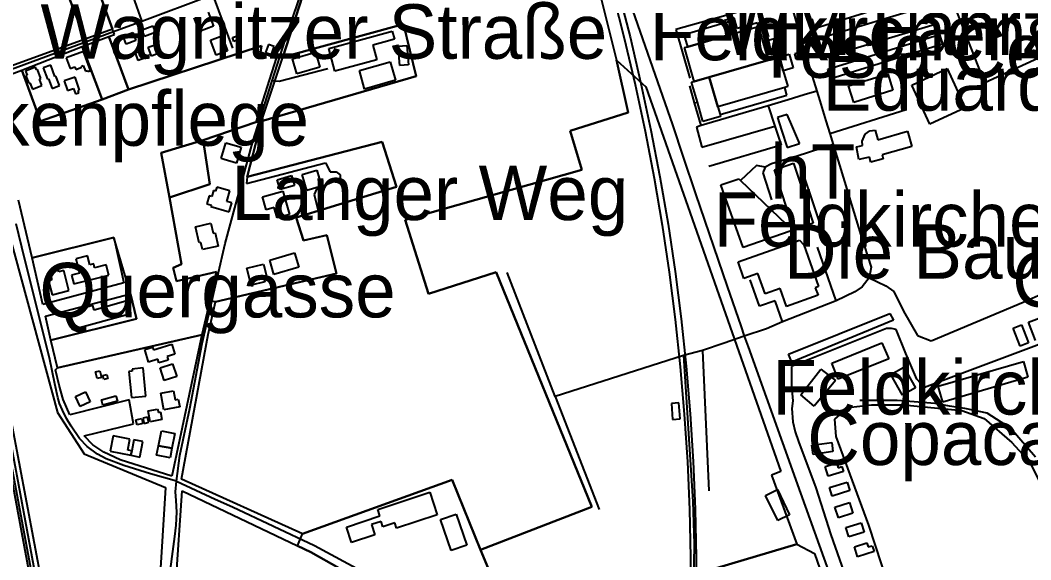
# Model space of a CAD drawing. Extents: x -3657 to 4700, y -7332 to 8131.
# Drawn here: x 601 to 1407, y -1674 to -1244 of the extents above; entities that cross this region are included whole.
import ezdxf

# ---------------------------------------------------------------- set-up
doc = ezdxf.new("R2010")
doc.units = 0
for name, color, linetype in [('OSM_AEROWAY_AERODROME', 2, 'CONTINUOUS'), ('OSM_BUILDING_APARTMENTS', 9, 'CONTINUOUS'), ('OSM_BUILDING_COMMERCIAL', 9, 'CONTINUOUS'), ('OSM_BUILDING_GARAGES', 9, 'CONTINUOUS'), ('OSM_BUILDING_HOUSE', 9, 'CONTINUOUS'), ('OSM_BUILDING_HUT', 9, 'CONTINUOUS'), ('OSM_BUILDING_INDUSTRIAL', 9, 'CONTINUOUS'), ('OSM_BUILDING_RESIDENTIAL', 9, 'CONTINUOUS'), ('OSM_BUILDING_ROOF', 9, 'CONTINUOUS'), ('OSM_BUILDING_SERVICE', 9, 'CONTINUOUS'), ('OSM_BUILDING_WAREHOUSE', 9, 'CONTINUOUS'), ('OSM_BUILDING_YES', 9, 'CONTINUOUS'), ('OSM_HIGHWAY_FOOTWAY', 8, 'CONTINUOUS'), ('OSM_HIGHWAY_PRIMARY', 8, 'CONTINUOUS'), ('OSM_HIGHWAY_RESIDENTIAL', 8, 'CONTINUOUS'), ('OSM_HIGHWAY_SERVICE', 8, 'CONTINUOUS'), ('OSM_HIGHWAY_STEPS', 8, 'CONTINUOUS'), ('OSM_HIGHWAY_TRACK', 8, 'CONTINUOUS'), ('OSM_HIGHWAY_UNCLASSIFIED', 8, 'CONTINUOUS'), ('OSM_LABELS', 8, 'CONTINUOUS'), ('OSM_LANDUSE_CONSTRUCTION', 3, 'CONTINUOUS'), ('OSM_LANDUSE_FARMLAND', 3, 'CONTINUOUS'), ('OSM_LANDUSE_FARMYARD', 3, 'CONTINUOUS'), ('OSM_LANDUSE_FOREST', 3, 'CONTINUOUS'), ('OSM_LANDUSE_GRASS', 3, 'CONTINUOUS'), ('OSM_LANDUSE_MEADOW', 3, 'CONTINUOUS'), ('OSM_LANDUSE_RESIDENTIAL', 3, 'CONTINUOUS'), ('OSM_NATURAL_WATER', 4, 'CONTINUOUS'), ('OSM_RAILWAY_RAIL', 5, 'CONTINUOUS')]:
    doc.layers.add(name, color=color, linetype=linetype)

msp = doc.modelspace()

# ---------------------------------------------------------------- linework, layer by layer
at = {"layer": 'OSM_AEROWAY_AERODROME'}
msp.add_line((657.863513, -1925.746684), (544.453062, -1315.097505), dxfattribs=at)
at = {"layer": 'OSM_BUILDING_APARTMENTS'}
for p, q in [((1248.169726, -1517.149806), (1287.881965, -1501.093259)), ((1287.881965, -1501.093259), (1293.471713, -1513.758361)), ((1293.471713, -1513.758361), (1253.016196, -1529.814908)), ((1223.414044, -1542.324337), (1239.212477, -1521.942307)), ((1239.212477, -1521.942307), (1251.120081, -1531.049172)), ((1253.016196, -1529.814908), (1248.169726, -1517.149806)), ((1295.140295, -1526.156595), (1305.477916, -1520.385578)), ((1305.477916, -1520.385578), (1314.677867, -1536.842428)), ((1304.340246, -1542.613444), (1295.140295, -1526.156595)), ((1251.120081, -1531.049172), (1233.94886, -1551.442321)), ((1314.677867, -1536.842428), (1304.340246, -1542.613444)), ((1233.94886, -1551.442321), (1223.414044, -1542.324337))]:
    msp.add_line(p, q, dxfattribs=at)
at = {"layer": 'OSM_BUILDING_COMMERCIAL'}
for p, q in [((1130.496807, -1255.307993), (1163.12516, -1245.94538)), ((1163.12516, -1245.94538), (1169.018287, -1244.255217)), ((1169.018287, -1244.255217), (1171.816953, -1254.018132)), ((1133.295474, -1265.093146), (1130.496807, -1255.307993)), ((1171.816953, -1254.018132), (1133.295474, -1265.093146)), ((1136.306505, -1293.325538), (1138.42257, -1292.725086)), ((1140.910273, -1309.348727), (1136.306505, -1293.325538)), ((1138.42257, -1292.725086), (1150.436356, -1289.266923)), ((1150.436356, -1289.266923), (1157.224449, -1312.895845)), ((1145.347183, -1324.782583), (1140.910273, -1309.348727)), ((1159.46945, -1320.723968), (1145.347183, -1324.782583)), ((1157.224449, -1312.895845), (1159.006798, -1319.111642)), ((1159.006798, -1319.111642), (1159.46945, -1320.723968))]:
    msp.add_line(p, q, dxfattribs=at)
at = {"layer": 'OSM_BUILDING_GARAGES'}
for p, q in [((1213.660426, -1509.966614), (1294.419771, -1477.62001)), ((1294.419771, -1477.62001), (1297.271528, -1482.912888)), ((1297.271528, -1482.912888), (1216.102623, -1516.282486)), ((1216.102623, -1516.282486), (1213.660426, -1509.966614))]:
    msp.add_line(p, q, dxfattribs=at)
at = {"layer": 'OSM_BUILDING_HOUSE'}
for p, q in [((761.421748, -1354.171402), (765.115381, -1341.606375)), ((765.115381, -1341.606375), (777.318779, -1345.186852)), ((777.318779, -1345.186852), (773.632731, -1357.762998)), ((763.681918, -1354.838572), (761.421748, -1354.171402)), ((773.632731, -1357.762998), (763.681918, -1354.838572)), ((806.041135, -1371.08415), (817.455749, -1367.748303)), ((817.455749, -1367.748303), (819.753841, -1375.598664)), ((825.995852, -1366.792026), (837.683507, -1363.467298)), ((829.636394, -1379.568323), (825.995852, -1366.792026)), ((837.683507, -1363.467298), (841.324049, -1376.232476)), ((757.902558, -1376.955243), (756.977254, -1380.179895)), ((768.262933, -1379.946386), (757.902558, -1376.955243)), ((808.339226, -1378.945632), (806.041135, -1371.08415)), ((819.753841, -1375.598664), (808.339226, -1378.945632)), ((841.324049, -1376.232476), (829.636394, -1379.568323)), ((751.857743, -1383.971642), (750.014718, -1390.354231)), ((753.86004, -1384.549856), (751.857743, -1383.971642)), ((755.263166, -1379.679518), (753.86004, -1384.549856)), ((756.977254, -1380.179895), (755.263166, -1379.679518)), ((765.843489, -1388.308245), (768.262933, -1379.946386)), ((794.232128, -1384.727768), (810.614565, -1380.113178)), ((797.152146, -1395.113374), (794.232128, -1384.727768)), ((810.614565, -1380.113178), (815.863012, -1398.760568)), ((750.014718, -1390.354231), (753.564246, -1391.377225)), ((753.564246, -1391.377225), (753.268452, -1392.400218)), ((753.268452, -1392.400218), (767.845787, -1396.603386)), ((769.901176, -1389.475791), (765.843489, -1388.308245)), ((767.845787, -1396.603386), (769.901176, -1389.475791)), ((803.735458, -1393.256419), (797.152146, -1395.113374)), ((806.056304, -1401.518202), (803.735458, -1393.256419)), ((815.863012, -1398.760568), (806.056304, -1401.518202)), ((740.814767, -1408.612438), (753.222946, -1405.776968)), ((743.742369, -1421.388735), (740.814767, -1408.612438)), ((753.222946, -1405.776968), (755.050801, -1413.738524)), ((755.050801, -1413.738524), (756.635953, -1413.371581)), ((756.635953, -1413.371581), (759.040228, -1423.890621)), ((745.213754, -1421.044031), (743.742369, -1421.388735)), ((746.525866, -1426.748331), (745.213754, -1421.044031)), ((759.040228, -1423.890621), (746.525866, -1426.748331)), ((800.04941, -1435.010114), (819.83727, -1429.205739)), ((819.83727, -1429.205739), (823.189602, -1440.636577)), ((781.884625, -1441.503897), (795.11951, -1438.190289)), ((785.267295, -1455.014081), (781.884625, -1441.503897)), ((795.11951, -1438.190289), (797.478278, -1447.619618)), ((803.394158, -1446.440952), (800.04941, -1435.010114)), ((823.189602, -1440.636577), (803.394158, -1446.440952)), ((797.478278, -1447.619618), (795.180186, -1448.197832)), ((795.180186, -1448.197832), (796.204088, -1452.267566)), ((796.204088, -1452.267566), (785.267295, -1455.014081)), ((1232.113421, -1582.454586), (1247.987698, -1580.319644)), ((1233.152492, -1589.815691), (1232.113421, -1582.454586)), ((1247.987698, -1580.319644), (1248.768898, -1587.614031)), ((1248.768898, -1587.614031), (1233.152492, -1589.815691)), ((1259.220286, -1647.970637), (1271.560204, -1644.201129)), ((1261.525962, -1655.520773), (1259.220286, -1647.970637)), ((1271.560204, -1644.201129), (1273.865881, -1651.751265)), ((1273.865881, -1651.751265), (1261.525962, -1655.520773))]:
    msp.add_line(p, q, dxfattribs=at)
at = {"layer": 'OSM_BUILDING_HUT'}
for p, q in [((770.318322, -1257.754281), (775.801887, -1255.841728)), ((775.801887, -1255.841728), (776.886465, -1258.955186)), ((771.4029, -1260.867739), (770.318322, -1257.754281)), ((776.886465, -1258.955186), (771.4029, -1260.867739)), ((798.987586, -1263.26955), (796.803261, -1269.696616)), ((803.644445, -1264.848517), (798.987586, -1263.26955)), ((796.803261, -1269.696616), (801.467704, -1271.275584)), ((801.467704, -1271.275584), (803.644445, -1264.848517))]:
    msp.add_line(p, q, dxfattribs=at)
at = {"layer": 'OSM_BUILDING_INDUSTRIAL'}
for p, q in [((1150.436356, -1289.266923), (1197.323496, -1275.778979)), ((1197.323496, -1275.778979), (1206.257992, -1273.210376)), ((1206.257992, -1273.210376), (1209.420712, -1284.218674)), ((1209.420712, -1284.218674), (1213.053669, -1296.839298)), ((1157.224449, -1312.895845), (1150.436356, -1289.266923)), ((1210.535628, -1297.562065), (1157.224449, -1312.895845)), ((1213.053669, -1296.839298), (1210.535628, -1297.562065))]:
    msp.add_line(p, q, dxfattribs=at)
at = {"layer": 'OSM_BUILDING_RESIDENTIAL'}
for p, q in [((699.160905, -1520.974912), (690.340176, -1521.853351)), ((690.340176, -1521.853351), (690.507035, -1523.532395)), ((701.383152, -1543.503004), (699.160905, -1520.974912)), ((690.507035, -1523.532395), (687.905564, -1523.788143)), ((687.905564, -1523.788143), (689.960953, -1544.626072)), ((689.960953, -1544.626072), (701.383152, -1543.503004)), ((713.17699, -1541.156791), (723.256739, -1539.166402)), ((715.793629, -1554.388987), (713.17699, -1541.156791)), ((723.256739, -1539.166402), (724.667449, -1546.271757)), ((724.667449, -1546.271757), (727.200659, -1545.77138)), ((727.200659, -1545.77138), (728.406588, -1551.887101)), ((728.406588, -1551.887101), (715.793629, -1554.388987)), ((675.239514, -1575.015646), (672.857993, -1587.302685)), ((688.572997, -1577.606488), (675.239514, -1575.015646)), ((686.874078, -1586.357528), (688.572997, -1577.606488)), ((691.857069, -1578.240299), (690.158149, -1586.991339)), ((698.986462, -1579.619116), (691.857069, -1578.240299)), ((711.379472, -1582.888247), (713.707902, -1570.968151)), ((713.707902, -1570.968151), (724.424746, -1573.058615)), ((724.424746, -1573.058615), (722.096316, -1584.978711)), ((690.158149, -1586.991339), (686.874078, -1586.357528)), ((696.597357, -1591.906155), (698.986462, -1579.619116)), ((709.908087, -1590.438382), (711.379472, -1582.888247)), ((722.096316, -1584.978711), (711.379472, -1582.888247)), ((711.379472, -1582.888247), (722.096316, -1584.978711)), ((722.096316, -1584.978711), (720.617346, -1592.528847)), ((672.857993, -1587.302685), (689.475548, -1590.527338)), ((689.475548, -1590.527338), (690.158149, -1586.991339)), ((690.158149, -1586.991339), (689.475548, -1590.527338)), ((689.475548, -1590.527338), (696.597357, -1591.906155)), ((720.617346, -1592.528847), (709.908087, -1590.438382))]:
    msp.add_line(p, q, dxfattribs=at)
at = {"layer": 'OSM_BUILDING_ROOF'}
for p, q in [((1170.269723, -1242.075797), (1162.647339, -1244.266337)), ((1162.647339, -1244.266337), (1163.12516, -1245.94538)), ((1163.12516, -1245.94538), (1169.018287, -1244.255217)), ((1169.018287, -1244.255217), (1171.816953, -1254.018132)), ((1172.727088, -1250.648925), (1170.269723, -1242.075797)), ((1188.783393, -1246.034336), (1172.727088, -1250.648925)), ((1189.59493, -1248.903165), (1188.783393, -1246.034336)), ((1171.816953, -1254.018132), (1189.59493, -1248.903165)), ((1210.535628, -1297.562065), (1157.224449, -1312.895845)), ((1159.006798, -1319.111642), (1212.317977, -1303.777861)), ((1212.317977, -1303.777861), (1210.535628, -1297.562065)), ((1157.224449, -1312.895845), (1159.006798, -1319.111642))]:
    msp.add_line(p, q, dxfattribs=at)
at = {"layer": 'OSM_BUILDING_SERVICE'}
for p, q in [((1126.105404, -1548.85148), (1120.18194, -1549.307379)), ((1120.18194, -1549.307379), (1121.16792, -1561.916884)), ((1127.091384, -1561.460984), (1126.105404, -1548.85148)), ((1121.16792, -1561.916884), (1127.091384, -1561.460984))]:
    msp.add_line(p, q, dxfattribs=at)
at = {"layer": 'OSM_BUILDING_WAREHOUSE'}
for p, q in [((1133.295474, -1265.093146), (1171.816953, -1254.018132)), ((1171.816953, -1254.018132), (1189.59493, -1248.903165)), ((1189.59493, -1248.903165), (1193.212718, -1261.50155)), ((1193.212718, -1261.50155), (1197.323496, -1275.778979)), ((1130.694003, -1265.838152), (1133.295474, -1265.093146)), ((1138.42257, -1292.725086), (1130.694003, -1265.838152)), ((1197.323496, -1275.778979), (1150.436356, -1289.266923)), ((1150.436356, -1289.266923), (1138.42257, -1292.725086))]:
    msp.add_line(p, q, dxfattribs=at)
at = {"layer": 'OSM_BUILDING_YES'}
for p, q in [((1323.619947, -1222.850194), (1234.919671, -1250.726762)), ((1237.361868, -1258.632721), (1325.857363, -1231.979297)), ((1325.857363, -1231.979297), (1330.499054, -1247.413153)), ((751.099296, -1237.705836), (755.293504, -1248.680775)), ((744.068501, -1252.972899), (739.881878, -1241.986841)), ((1234.919671, -1250.726762), (1232.477475, -1242.965356)), ((1330.499054, -1247.413153), (1242.011143, -1274.066577)), ((683.377641, -1256.820244), (691.083454, -1253.906937)), ((691.083454, -1253.906937), (693.434637, -1260.111614)), ((698.349368, -1251.771994), (706.806042, -1248.469505)), ((700.389588, -1256.987036), (698.349368, -1251.771994)), ((708.846262, -1253.684547), (700.389588, -1256.987036)), ((706.806042, -1248.469505), (708.846262, -1253.684547)), ((755.293504, -1248.680775), (744.068501, -1252.972899)), ((847.171669, -1266.5498), (897.706935, -1252.850585)), ((897.706935, -1252.850585), (899.436192, -1259.233174)), ((1244.893238, -1283.051127), (1333.99549, -1255.37471)), ((1333.99549, -1255.37471), (1336.361842, -1263.002682)), ((685.728824, -1263.03604), (683.377641, -1256.820244)), ((693.434637, -1260.111614), (685.728824, -1263.03604)), ((703.203423, -1265.44897), (707.867867, -1263.758807)), ((707.867867, -1263.758807), (710.446584, -1270.897522)), ((752.995412, -1259.855865), (761.937492, -1256.520017)), ((757.470244, -1271.853798), (752.995412, -1259.855865)), ((761.937492, -1256.520017), (766.412324, -1268.51795)), ((890.979517, -1261.534909), (882.257387, -1263.892241)), ((882.257387, -1263.892241), (885.397354, -1275.467633)), ((899.436192, -1259.233174), (890.979517, -1261.534909)), ((902.371378, -1264.637247), (909.478019, -1264.036795)), ((909.478019, -1264.036795), (910.767377, -1279.459531)), ((1202.154798, -1258.921828), (1193.212718, -1261.50155)), ((1193.212718, -1261.50155), (1197.323496, -1275.778979)), ((1206.257992, -1273.210376), (1202.154798, -1258.921828)), ((1242.011143, -1274.066577), (1237.361868, -1258.632721)), ((1336.361842, -1263.002682), (1247.25959, -1290.679099)), ((651.583579, -1268.851535), (637.946717, -1273.98874)), ((657.362938, -1284.185315), (651.583579, -1268.851535)), ((692.987153, -1270.108038), (697.932222, -1268.262202)), ((695.254907, -1276.179281), (692.987153, -1270.108038)), ((697.932222, -1268.262202), (700.199976, -1274.333445)), ((705.789724, -1272.587684), (703.203423, -1265.44897)), ((710.446584, -1270.897522), (705.789724, -1272.587684)), ((766.412324, -1268.51795), (757.470244, -1271.853798)), ((818.274871, -1274.844941), (836.652021, -1269.518704)), ((836.652021, -1269.518704), (840.125704, -1281.494398)), ((852.040893, -1284.5189), (847.171669, -1266.5498)), ((903.653152, -1280.059983), (902.371378, -1264.637247)), ((1206.257992, -1273.210376), (1213.978974, -1270.986477)), ((1213.978974, -1270.986477), (1217.141694, -1281.994775)), ((1221.396577, -1269.863409), (1218.302117, -1270.752968)), ((1218.302117, -1270.752968), (1219.454955, -1274.767105)), ((1222.549415, -1273.877546), (1221.396577, -1269.863409)), ((625.561292, -1279.781996), (619.584736, -1281.994775)), ((628.913624, -1288.844383), (625.561292, -1279.781996)), ((637.946717, -1273.98874), (641.117022, -1282.395077)), ((649.95292, -1280.549241), (651.507734, -1279.959908)), ((650.316974, -1281.516637), (649.95292, -1280.549241)), ((651.507734, -1279.959908), (653.282498, -1284.663453)), ((700.199976, -1274.333445), (695.254907, -1276.179281)), ((821.74097, -1286.820635), (818.274871, -1274.844941)), ((885.397354, -1275.467633), (852.040893, -1284.5189)), ((871.540543, -1283.996284), (896.129367, -1277.035481)), ((896.129367, -1277.035481), (900.338743, -1291.880004)), ((910.767377, -1279.459531), (903.653152, -1280.059983)), ((1197.323496, -1275.778979), (1206.257992, -1273.210376)), ((1209.420712, -1284.218674), (1206.257992, -1273.210376)), ((1219.454955, -1274.767105), (1222.549415, -1273.877546)), ((613.304802, -1281.472159), (605.500392, -1284.507781)), ((605.500392, -1284.507781), (606.820088, -1287.899226)), ((606.820088, -1287.899226), (605.826523, -1288.277289)), ((605.826523, -1288.277289), (608.139784, -1294.215098)), ((614.108755, -1283.529265), (613.304802, -1281.472159)), ((614.889955, -1283.229039), (614.108755, -1283.529265)), ((617.734128, -1290.534546), (614.889955, -1283.229039)), ((619.584736, -1281.994775), (622.891562, -1290.923728)), ((629.687239, -1288.555276), (628.913624, -1288.844383)), ((632.478321, -1296.094292), (629.687239, -1288.555276)), ((641.117022, -1282.395077), (644.689303, -1281.038499)), ((644.689303, -1281.038499), (645.546348, -1283.317995)), ((645.546348, -1283.317995), (650.316974, -1281.516637)), ((653.282498, -1284.663453), (654.913157, -1284.040762)), ((654.913157, -1284.040762), (655.269627, -1284.974799)), ((655.269627, -1284.974799), (657.362938, -1284.185315)), ((840.125704, -1281.494398), (821.74097, -1286.820635)), ((875.742335, -1298.851926), (871.540543, -1283.996284)), ((1217.141694, -1281.994775), (1209.420712, -1284.218674)), ((1247.25959, -1290.679099), (1244.893238, -1283.051127)), ((1261.472871, -1296.372279), (1292.591916, -1286.609365)), ((1292.591916, -1286.609365), (1296.717863, -1299.763724)), ((1311.818525, -1295.660632), (1339.987215, -1282.584108)), ((1339.987215, -1282.584108), (1354.428029, -1313.718688)), ((608.139784, -1294.215098), (609.011997, -1293.881513)), ((609.011997, -1293.881513), (610.946035, -1298.840807)), ((610.946035, -1298.840807), (618.500158, -1295.894141)), ((616.588874, -1290.979325), (617.734128, -1290.534546)), ((618.500158, -1295.894141), (616.588874, -1290.979325)), ((622.891562, -1290.923728), (623.718268, -1290.623501)), ((623.718268, -1290.623501), (626.554856, -1298.284832)), ((626.554856, -1298.284832), (632.478321, -1296.094292)), ((644.95476, -1289.311401), (636.225045, -1292.347023)), ((636.225045, -1292.347023), (638.909944, -1300.063951)), ((648.572548, -1299.708127), (644.95476, -1289.311401)), ((900.338743, -1291.880004), (875.742335, -1298.851926)), ((1265.591233, -1309.526639), (1261.472871, -1296.372279)), ((1326.25934, -1326.795211), (1311.818525, -1295.660632)), ((638.909944, -1300.063951), (643.756415, -1298.373788)), ((643.756415, -1298.373788), (645.280891, -1302.765987)), ((645.280891, -1302.765987), (647.965791, -1301.83195)), ((647.374203, -1300.119548), (648.572548, -1299.708127)), ((647.965791, -1301.83195), (647.374203, -1300.119548)), ((1296.717863, -1299.763724), (1265.591233, -1309.526639)), ((1212.469666, -1319.089403), (1204.870036, -1321.491213)), ((1216.732133, -1328.930154), (1212.469666, -1319.089403)), ((1354.428029, -1313.718688), (1326.25934, -1326.795211)), ((1204.870036, -1321.491213), (1208.070678, -1331.64331)), ((1222.359803, -1341.928841), (1216.732133, -1328.930154)), ((1208.070678, -1331.64331), (1212.401406, -1345.375883)), ((1272.151792, -1340.427709), (1274.593989, -1334.734529)), ((1274.593989, -1334.734529), (1278.45448, -1332.08809)), ((1278.45448, -1332.08809), (1282.724531, -1331.476518)), ((1282.724531, -1331.476518), (1284.688907, -1339.31576)), ((1284.688907, -1339.31576), (1308.360011, -1332.488391)), ((1308.360011, -1332.488391), (1311.818525, -1344.497443)), ((1212.401406, -1345.375883), (1222.443233, -1342.206828)), ((1222.443233, -1342.206828), (1222.359803, -1341.928841)), ((1267.67696, -1344.908865), (1272.568938, -1343.90811)), ((1269.709596, -1354.87193), (1267.67696, -1344.908865)), ((1272.568938, -1343.90811), (1272.151792, -1340.427709)), ((1311.818525, -1344.497443), (1288.192928, -1351.302573)), ((1288.192928, -1351.302573), (1289.034803, -1354.471628)), ((1202.359579, -1363.089235), (1217.543671, -1357.885313)), ((1217.543671, -1357.885313), (1222.048841, -1371.284301)), ((1278.022165, -1353.181767), (1269.709596, -1354.87193)), ((1279.068821, -1357.118068), (1278.022165, -1353.181767)), ((1289.034803, -1354.471628), (1279.068821, -1357.118068)), ((1202.602282, -1363.85648), (1202.359579, -1363.089235)), ((1206.538617, -1376.388148), (1202.602282, -1363.85648)), ((1159.712153, -1375.187243), (1173.948187, -1370.372503)), ((1177.550806, -1424.969212), (1159.712153, -1375.187243)), ((1173.948187, -1370.372503), (1175.214792, -1371.584528)), ((1175.214792, -1371.584528), (1211.582284, -1406.466376)), ((1211.256152, -1390.476546), (1206.538617, -1376.388148)), ((1222.048841, -1371.284301), (1233.311766, -1405.599056)), ((1215.981271, -1404.609421), (1211.256152, -1390.476546)), ((1233.311766, -1405.599056), (1177.550806, -1424.969212)), ((1211.582284, -1406.466376), (1215.981271, -1404.609421)), ((1173.356599, -1436.40005), (1222.359803, -1419.09812)), ((1222.359803, -1419.09812), (1225.696966, -1423.04554)), ((1225.696966, -1423.04554), (1237.452882, -1456.148269)), ((654.822144, -1431.79658), (645.599439, -1434.087196)), ((656.589323, -1438.879697), (654.822144, -1431.79658)), ((645.599439, -1434.087196), (648.458781, -1445.595871)), ((659.782382, -1438.090213), (656.589323, -1438.879697)), ((660.548412, -1441.192552), (659.782382, -1438.090213)), ((669.755948, -1438.901936), (660.548412, -1441.192552)), ((671.780999, -1447.052524), (669.755948, -1438.901936)), ((1178.05138, -1449.621127), (1173.356599, -1436.40005)), ((631.310314, -1442.093231), (624.590481, -1443.838991)), ((624.590481, -1443.838991), (626.418336, -1450.87763)), ((631.894317, -1444.350488), (631.310314, -1442.093231)), ((635.876159, -1443.316375), (631.894317, -1444.350488)), ((640.02486, -1459.261727), (635.876159, -1443.316375)), ((648.458781, -1445.595871), (642.125756, -1447.163719)), ((642.125756, -1447.163719), (643.824675, -1454.013327)), ((643.824675, -1454.013327), (671.780999, -1447.052524)), ((1189.155032, -1445.673707), (1178.05138, -1449.621127)), ((1194.896469, -1461.83033), (1189.155032, -1445.673707)), ((626.418336, -1450.87763), (623.862373, -1451.544799)), ((623.862373, -1451.544799), (626.767221, -1462.719889)), ((1206.788904, -1457.604923), (1194.896469, -1461.83033)), ((1211.923585, -1472.071383), (1206.788904, -1457.604923)), ((1237.452882, -1456.148269), (1234.927256, -1457.048948)), ((1234.927256, -1457.048948), (1237.088827, -1463.131311)), ((626.767221, -1462.719889), (640.02486, -1459.261727)), ((1237.088827, -1463.131311), (1211.923585, -1472.071383)), ((659.084611, -1471.24854), (649.027615, -1474.006175)), ((660.070591, -1474.840136), (659.084611, -1471.24854)), ((685.440614, -1467.890454), (660.070591, -1474.840136)), ((688.201358, -1477.964714), (685.440614, -1467.890454)), ((649.73297, -1476.585897), (639.698728, -1479.332412)), ((639.698728, -1479.332412), (642.732512, -1490.429665)), ((642.732512, -1490.429665), (688.201358, -1477.964714)), ((649.027615, -1474.006175), (649.73297, -1476.585897)), ((1404.887451, -1484.391781), (1417.70519, -1479.610399)), ((1392.684052, -1489.173163), (1399.19152, -1486.626799)), ((1398.281385, -1503.506189), (1392.684052, -1489.173163)), ((1399.19152, -1486.626799), (1404.788853, -1500.970944)), ((1410.333094, -1498.991675), (1404.887451, -1484.391781)), ((700.503355, -1506.208225), (706.661937, -1504.306792)), ((706.661937, -1504.306792), (707.374877, -1506.641885)), ((707.374877, -1506.641885), (710.029438, -1505.830163)), ((710.029438, -1505.830163), (721.990134, -1502.16073)), ((721.990134, -1502.16073), (724.386824, -1509.955494)), ((1404.788853, -1500.970944), (1398.281385, -1503.506189)), ((703.59023, -1516.260247), (700.503355, -1506.208225)), ((710.787884, -1514.047468), (703.59023, -1516.260247)), ((711.675266, -1516.949655), (710.787884, -1514.047468)), ((724.386824, -1509.955494), (718.213072, -1511.856928)), ((718.213072, -1511.856928), (719.077701, -1514.681279)), ((719.077701, -1514.681279), (711.675266, -1516.949655)), ((712.646077, -1520.863717), (722.687904, -1517.639064)), ((715.922565, -1531.060291), (712.646077, -1520.863717)), ((722.687904, -1517.639064), (725.964391, -1527.824519)), ((1332.857821, -1535.608164), (1400.753919, -1515.726511)), ((1400.753919, -1515.726511), (1404.417214, -1528.24706)), ((661.132416, -1524.166206), (664.788126, -1523.243288)), ((662.48245, -1529.459084), (661.132416, -1524.166206)), ((666.130576, -1528.536167), (662.48245, -1529.459084)), ((664.788126, -1523.243288), (666.130576, -1528.536167)), ((667.025542, -1527.001677), (670.271692, -1526.234432)), ((667.791573, -1530.270807), (667.025542, -1527.001677)), ((671.037722, -1529.503562), (667.791573, -1530.270807)), ((670.271692, -1526.234432), (671.037722, -1529.503562)), ((725.964391, -1527.824519), (715.922565, -1531.060291)), ((1404.417214, -1528.24706), (1336.521116, -1548.128713)), ((1336.521116, -1548.128713), (1332.857821, -1535.608164)), ((645.258138, -1543.636438), (653.138393, -1539.900288)), ((649.0352, -1551.609114), (645.258138, -1543.636438)), ((653.138393, -1539.900288), (656.92304, -1547.872964)), ((665.903042, -1546.282877), (677.514852, -1543.080463)), ((667.078633, -1550.541643), (665.903042, -1546.282877)), ((677.514852, -1543.080463), (678.690444, -1547.339229)), ((656.92304, -1547.872964), (649.0352, -1551.609114)), ((678.690444, -1547.339229), (667.078633, -1550.541643)), ((703.165501, -1555.234068), (710.757546, -1553.699578)), ((710.757546, -1553.699578), (711.303628, -1556.379376)), ((693.480143, -1562.239349), (698.068743, -1561.149639)), ((694.458539, -1566.398039), (693.480143, -1562.239349)), ((698.068743, -1561.149639), (699.054723, -1565.308329)), ((702.642173, -1560.071048), (698.956125, -1560.938368)), ((698.956125, -1560.938368), (699.942105, -1565.097058)), ((703.628153, -1564.229738), (702.642173, -1560.071048)), ((704.917511, -1563.896153), (703.165501, -1555.234068)), ((714.193307, -1562.016959), (704.917511, -1563.896153)), ((711.303628, -1556.379376), (712.979794, -1556.045791)), ((712.979794, -1556.045791), (714.193307, -1562.016959)), ((699.054723, -1565.308329), (694.458539, -1566.398039)), ((699.942105, -1565.097058), (703.628153, -1564.229738)), ((1242.845434, -1599.534127), (1252.083308, -1596.765374)), ((1245.128356, -1607.13986), (1242.845434, -1599.534127)), ((1252.083308, -1596.765374), (1253.17547, -1600.412567)), ((1253.17547, -1600.412567), (1256.13341, -1599.523008)), ((1256.13341, -1599.523008), (1257.316586, -1603.492667)), ((1257.316586, -1603.492667), (1245.128356, -1607.13986)), ((1195.252939, -1622.451402), (1204.67284, -1617.88129)), ((1204.67284, -1617.88129), (1214.434041, -1638.029811)), ((1246.27361, -1616.113291), (1260.297279, -1611.832286)), ((1248.359337, -1622.962898), (1246.27361, -1616.113291)), ((1262.383006, -1618.681894), (1248.359337, -1622.962898)), ((1260.297279, -1611.832286), (1262.383006, -1618.681894)), ((886.186138, -1633.67097), (927.673142, -1619.949516)), ((927.673142, -1619.949516), (933.60419, -1637.907496)), ((1205.01414, -1642.599922), (1195.252939, -1622.451402)), ((887.900226, -1638.852653), (886.186138, -1633.67097)), ((1250.581584, -1631.947448), (1262.193395, -1628.211299)), ((1253.281652, -1640.331546), (1250.581584, -1631.947448)), ((1262.193395, -1628.211299), (1264.893463, -1636.595396)), ((861.202922, -1647.68153), (887.900226, -1638.852653)), ((933.60419, -1637.907496), (901.157865, -1648.637807)), ((936.266336, -1641.721482), (948.735191, -1637.484956)), ((944.631997, -1666.373398), (936.266336, -1641.721482)), ((948.735191, -1637.484956), (957.108436, -1662.125751)), ((1214.434041, -1638.029811), (1205.01414, -1642.599922)), ((1264.893463, -1636.595396), (1253.281652, -1640.331546)), ((865.306116, -1660.113123), (861.202922, -1647.68153)), ((888.848284, -1643.189255), (881.218316, -1645.71338)), ((881.218316, -1645.71338), (883.941137, -1653.952924)), ((890.266578, -1647.48138), (888.848284, -1643.189255)), ((899.747155, -1644.345683), (890.266578, -1647.48138)), ((901.157865, -1648.637807), (899.747155, -1644.345683)), ((883.941137, -1653.952924), (865.306116, -1660.113123)), ((957.108436, -1662.125751), (944.631997, -1666.373398)), ((1266.046301, -1663.549046), (1276.05779, -1660.313274)), ((1268.617433, -1671.477245), (1266.046301, -1663.549046)), ((1281.700629, -1667.240718), (1268.617433, -1671.477245)), ((1276.05779, -1660.313274), (1277.11203, -1663.549046)), ((1277.11203, -1663.549046), (1280.191321, -1662.559412)), ((1280.191321, -1662.559412), (1281.700629, -1667.240718))]:
    msp.add_line(p, q, dxfattribs=at)
at = {"layer": 'OSM_HIGHWAY_FOOTWAY'}
for p, q in [((1138.748701, -1309.926941), (1140.910273, -1309.348727)), ((1195.048158, -1361.065488), (1188.169052, -1359.69779)), ((1179.568272, -1367.8039), (1175.214792, -1371.584528)), ((1300.077779, -1546.927807), (1270.301184, -1546.838851)), ((1330.552145, -1549.396335), (1300.077779, -1546.927807)), ((1341.944006, -1551.420082), (1330.552145, -1549.396335)), ((1353.980546, -1553.199201), (1341.944006, -1551.420082)), ((1371.986057, -1556.857514), (1353.980546, -1553.199201)), ((1390.363207, -1568.799849), (1371.986057, -1556.857514)), ((1410.386185, -1592.084067), (1390.363207, -1568.799849))]:
    msp.add_line(p, q, dxfattribs=at)
at = {"layer": 'OSM_HIGHWAY_PRIMARY'}
for p, q in [((1089.191831, -1236.137987), (1120.993477, -1327.295588)), ((1120.993477, -1327.295588), (1129.61701, -1353.12617)), ((1129.61701, -1353.12617), (1139.484394, -1382.337077)), ((1139.484394, -1382.337077), (1164.60413, -1456.192747)), ((1164.60413, -1456.192747), (1175.457494, -1487.360685)), ((1175.457494, -1487.360685), (1178.33959, -1495.58911)), ((1178.33959, -1495.58911), (1181.343036, -1504.073283)), ((1181.343036, -1504.073283), (1223.012067, -1620.627805)), ((1223.012067, -1620.627805), (1249.504591, -1693.894142))]:
    msp.add_line(p, q, dxfattribs=at)
at = {"layer": 'OSM_HIGHWAY_RESIDENTIAL'}
for p, q in [((644.719641, -1096.454921), (698.243185, -1244.911267)), ((754.64124, -1223.81759), (698.243185, -1244.911267)), ((812.51068, -1260.011538), (823.401967, -1227.409186)), ((698.243185, -1244.911267), (675.603568, -1253.18417)), ((675.603568, -1253.18417), (559.12141, -1296.338921)), ((802.112384, -1292.313664), (812.51068, -1260.011538)), ((786.556653, -1340.650099), (802.112384, -1292.313664)), ((764.538962, -1421.889112), (786.556653, -1340.650099)), ((746.290748, -1501.515799), (764.538962, -1421.889112)), ((1277.878061, -1449.209706), (1291.241882, -1455.581175)), ((1291.241882, -1455.581175), (1297.408049, -1460.206884)), ((1297.408049, -1460.206884), (1305.113861, -1475.62962)), ((1400.541554, -1468.557623), (1412.449159, -1463.220267)), ((1327.24532, -1499.436454), (1400.541554, -1468.557623)), ((1305.113861, -1475.62962), (1316.308526, -1495.211047)), ((1316.308526, -1495.211047), (1327.24532, -1499.436454)), ((736.302012, -1553.265918), (746.290748, -1501.515799)), ((728.558277, -1590.627414), (736.302012, -1553.265918)), ((725.880962, -1611.242953), (728.558277, -1590.627414))]:
    msp.add_line(p, q, dxfattribs=at)
at = {"layer": 'OSM_HIGHWAY_SERVICE'}
for p, q in [((754.64124, -1223.81759), (770.48518, -1266.360768)), ((1190.277532, -1232.835498), (1123.845235, -1251.505126)), ((1190.277532, -1232.835498), (1197.490355, -1257.309501)), ((1217.20237, -1237.027547), (1226.409906, -1268.896013)), ((1123.845235, -1251.505126), (1135.0399, -1290.167602)), ((1226.409906, -1268.896013), (1236.095263, -1300.564328)), ((846.489067, -1282.695303), (807.527689, -1292.869639)), ((807.527689, -1292.869639), (802.112384, -1292.313664)), ((1138.748701, -1309.926941), (1134.835119, -1296.172128)), ((1226.07619, -1303.533232), (1213.32671, -1307.347218)), ((1236.095263, -1300.564328), (1226.07619, -1303.533232)), ((1236.095263, -1300.564328), (1238.45403, -1308.270136)), ((1143.890966, -1327.984997), (1138.748701, -1309.926941)), ((1197.467601, -1312.073003), (1143.890966, -1327.984997)), ((1213.32671, -1307.347218), (1197.467601, -1312.073003)), ((1197.467601, -1312.073003), (1202.534021, -1328.296343)), ((1238.45403, -1308.270136), (1243.346008, -1324.259967)), ((654.124373, -1916.295115), (541.03247, -1314.863996)), ((1246.440468, -1334.367586), (1307.343693, -1315.19758)), ((1143.890966, -1327.984997), (1140.098735, -1329.2415)), ((1144.467385, -1345.120135), (1202.534021, -1328.296343)), ((1202.534021, -1328.296343), (1207.661117, -1343.48557)), ((1243.346008, -1324.259967), (1246.440468, -1334.367586)), ((1140.098735, -1329.2415), (1144.467385, -1345.120135)), ((1246.440468, -1334.367586), (1249.117783, -1343.118626)), ((1207.661117, -1343.48557), (1150.087471, -1360.57623)), ((1249.117783, -1343.118626), (1220.425766, -1352.169893)), ((1249.117783, -1343.118626), (1258.059863, -1372.362892)), ((1220.425766, -1352.169893), (1200.01598, -1358.496885)), ((1220.425766, -1352.169893), (1237.725922, -1403.764339)), ((1195.048158, -1361.065488), (1192.9776, -1365.657838)), ((1200.01598, -1358.496885), (1195.048158, -1361.065488)), ((1192.9776, -1365.657838), (1200.129747, -1387.118459)), ((1258.059863, -1372.362892), (1271.26441, -1415.295253)), ((1271.26441, -1415.295253), (1279.432875, -1440.603219)), ((1251.597902, -1467.445674), (1236.755111, -1424.869136)), ((1279.432875, -1440.603219), (1277.878061, -1449.209706)), ((1027.659096, -1543.747633), (989.29689, -1445.073255)), ((1277.878061, -1449.209706), (1272.174546, -1456.303942)), ((1190.368545, -1471.671081), (1182.867513, -1450.844271)), ((1272.174546, -1456.303942), (1266.516538, -1460.329199)), ((1266.516538, -1460.329199), (1251.597902, -1467.445674)), ((1202.981505, -1467.601347), (1190.368545, -1471.671081)), ((1208.8898, -1484.291705), (1202.981505, -1467.601347)), ((1251.597902, -1467.445674), (1208.8898, -1484.291705)), ((1195.897618, -1489.695779), (1178.33959, -1495.58911)), ((1208.8898, -1484.291705), (1195.897618, -1489.695779)), ((1291.628689, -1489.484508), (1215.988856, -1519.91856)), ((1295.716714, -1489.517867), (1291.628689, -1489.484508)), ((1299.273826, -1490.474143), (1295.716714, -1489.517867)), ((1178.33959, -1495.58911), (1162.283285, -1501.29341)), ((1307.009977, -1509.544073), (1299.273826, -1490.474143)), ((1435.301141, -1493.887827), (1321.875521, -1536.475484)), ((1162.283285, -1501.29341), (1145.03622, -1507.019948)), ((1129.806621, -1511.056324), (1027.659096, -1543.747633)), ((1145.03622, -1507.019948), (1129.806621, -1511.056324)), ((1145.03622, -1507.019948), (1150.155731, -1618.926522)), ((1315.739692, -1529.814908), (1307.009977, -1509.544073)), ((1215.988856, -1519.91856), (1215.988856, -1535.608164)), ((1321.875521, -1536.475484), (1315.739692, -1529.814908)), ((1215.988856, -1535.608164), (1217.012758, -1547.205795)), ((1027.659096, -1543.747633), (1062.608294, -1633.637611)), ((1217.012758, -1547.205795), (1216.201221, -1553.399352)), ((1216.201221, -1553.399352), (1216.974836, -1563.840556)), ((1216.974836, -1563.840556), (1218.779938, -1571.946666)), ((1218.779938, -1571.946666), (1221.517928, -1579.53016)), ((1221.517928, -1579.53016), (1235.314063, -1616.424637)), ((1235.314063, -1616.424637), (1247.25959, -1653.986283)), ((1247.25959, -1653.986283), (1276.399091, -1736.148214))]:
    msp.add_line(p, q, dxfattribs=at)
at = {"layer": 'OSM_HIGHWAY_STEPS'}
msp.add_line((1188.169052, -1359.69779), (1179.568272, -1367.8039), dxfattribs=at)
at = {"layer": 'OSM_HIGHWAY_TRACK'}
for p, q in [((1129.806621, -1511.056324), (1137.178718, -1627.221664)), ((1137.178718, -1627.221664), (1138.293634, -1660.935966)), ((1138.293634, -1660.935966), (1137.482096, -1739.005924))]:
    msp.add_line(p, q, dxfattribs=at)
at = {"layer": 'OSM_HIGHWAY_UNCLASSIFIED'}
for p, q in [((604.726777, -1433.520102), (598.037282, -1406.243986)), ((624.522221, -1513.035594), (604.726777, -1433.520102)), ((628.852948, -1533.50658), (624.522221, -1513.035594)), ((631.113118, -1544.392563), (628.852948, -1533.50658)), ((632.607257, -1549.27402), (631.113118, -1544.392563)), ((634.791581, -1554.589138), (632.607257, -1549.27402)), ((637.98464, -1561.283072), (634.791581, -1554.589138)), ((641.867884, -1567.454391), (637.98464, -1561.283072)), ((648.496703, -1577.050513), (641.867884, -1567.454391)), ((654.609779, -1583.46646), (648.496703, -1577.050513)), ((662.68723, -1589.671137), (654.609779, -1583.46646)), ((669.755948, -1593.396167), (662.68723, -1589.671137)), ((683.787202, -1598.711285), (669.755948, -1593.396167)), ((705.076785, -1605.327383), (683.787202, -1598.711285)), ((725.880962, -1611.242953), (705.076785, -1605.327383)), ((724.910151, -1619.760484), (725.880962, -1611.242953)), ((725.880962, -1611.242953), (756.643538, -1625.453665)), ((725.645844, -1626.543375), (724.910151, -1619.760484)), ((726.055405, -1635.739195), (725.645844, -1626.543375)), ((756.643538, -1625.453665), (770.500349, -1631.658342)), ((770.500349, -1631.658342), (835.673625, -1662.425978)), ((725.592753, -1646.235996), (726.055405, -1635.739195)), ((724.485422, -1655.231666), (725.592753, -1646.235996)), ((719.29765, -1693.28257), (724.485422, -1655.231666)), ((835.673625, -1662.425978), (875.583061, -1683.85324))]:
    msp.add_line(p, q, dxfattribs=at)
at = {"layer": 'OSM_LANDUSE_CONSTRUCTION'}
for p, q in [((1085.649887, -1317.510435), (1076.396844, -1275.778979)), ((1076.396844, -1275.778979), (1099.855583, -1297.01721)), ((1099.855583, -1297.01721), (1207.327401, -1603.392591)), ((1039.597038, -1332.232643), (1085.649887, -1317.510435)), ((1048.963848, -1363.289386), (1039.597038, -1332.232643)), ((908.029387, -1403.063811), (1048.963848, -1363.289386)), ((926.725084, -1461.930405), (908.029387, -1403.063811)), ((980.673358, -1444.706311), (926.725084, -1461.930405)), ((1056.684829, -1631.6917), (980.673358, -1444.706311)), ((1207.327401, -1603.392591), (1200.046318, -1606.439332)), ((1200.046318, -1606.439332), (1220.114803, -1661.414104)), ((968.037645, -1665.939737), (1056.684829, -1631.6917)), ((994.006841, -1727.174784), (968.037645, -1665.939737)), ((1220.114803, -1661.414104), (1146.082876, -1683.386221))]:
    msp.add_line(p, q, dxfattribs=at)
at = {"layer": 'OSM_LANDUSE_FARMLAND'}
for p, q in [((638.227342, -1152.35261), (674.883044, -1251.082586)), ((652.895691, -1259.055262), (622.800548, -1181.107618)), ((1369.98376, -1293.803676), (1332.51652, -1198.309473)), ((810.546305, -1273.421646), (828.620076, -1217.079177)), ((1062.183564, -1218.669264), (1076.396844, -1275.778979)), ((1488.013147, -1239.451596), (1369.98376, -1293.803676)), ((906.633846, -1247.057329), (810.546305, -1273.421646)), ((916.92596, -1288.499678), (906.633846, -1247.057329)), ((674.883044, -1251.082586), (652.895691, -1259.055262)), ((687.602186, -1299.229989), (793.443344, -1264.392618)), ((793.443344, -1264.392618), (792.760743, -1269.574302)), ((792.760743, -1269.574302), (805.320611, -1274.244489)), ((805.320611, -1274.244489), (788.877499, -1325.171765)), ((1076.396844, -1275.778979), (1085.649887, -1317.510435)), ((562.284131, -1298.685134), (602.481776, -1283.707177)), ((602.481776, -1283.707177), (617.483841, -1324.526835)), ((793.617787, -1324.360042), (916.92596, -1288.499678)), ((666.403616, -1307.180426), (687.602186, -1299.229989)), ((617.483841, -1324.526835), (666.403616, -1307.180426)), ((663.862822, -1929.960971), (546.682894, -1313.640851)), ((1085.649887, -1317.510435), (1039.597038, -1332.232643)), ((788.877499, -1325.171765), (747.10987, -1339.660464)), ((782.005977, -1368.838013), (793.617787, -1324.360042)), ((1039.597038, -1332.232643), (1048.963848, -1363.289386)), ((747.10987, -1339.660464), (713.525875, -1349.579052)), ((889.781173, -1340.805772), (782.005977, -1368.838013)), ((901.210956, -1376.810689), (889.781173, -1340.805772)), ((713.525875, -1349.579052), (720.086434, -1385.094711)), ((579.948341, -1369.204956), (631.006935, -1556.457213)), ((1048.963848, -1363.289386), (908.029387, -1403.063811)), ((838.768085, -1395.769424), (901.210956, -1376.810689)), ((720.086434, -1385.094711), (729.771791, -1438.201408)), ((610.635072, -1433.264353), (599.948566, -1387.374207)), ((821.202473, -1401.106781), (838.768085, -1395.769424)), ((826.913572, -1419.398346), (821.202473, -1401.106781)), ((908.029387, -1403.063811), (926.725084, -1461.930405)), ((675.838686, -1417.12997), (610.635072, -1433.264353)), ((689.164585, -1462.019361), (675.838686, -1417.12997)), ((845.487918, -1415.117341), (826.913572, -1419.398346)), ((853.201315, -1445.695946), (845.487918, -1415.117341)), ((729.771791, -1438.201408), (723.249154, -1441.259269)), ((723.249154, -1441.259269), (725.896131, -1451.867265)), ((725.896131, -1451.867265), (757.584011, -1444.450563)), ((757.584011, -1444.450563), (752.320395, -1467.479032)), ((756.931747, -1468.268516), (853.201315, -1445.695946)), ((926.725084, -1461.930405), (980.673358, -1444.706311)), ((980.673358, -1444.706311), (1056.684829, -1631.6917)), ((694.003471, -1481.812058), (689.164585, -1462.019361)), ((752.320395, -1467.479032), (746.101136, -1494.666192)), ((751.144803, -1494.410444), (756.931747, -1468.268516)), ((625.712981, -1498.747046), (694.003471, -1481.812058)), ((746.101136, -1494.666192), (630.847661, -1520.819239)), ((729.733869, -1609.608388), (751.144803, -1494.410444)), ((630.847661, -1520.819239), (625.712981, -1498.747046)), ((631.006935, -1556.457213), (652.0614, -1589.348672)), ((652.0614, -1589.348672), (716.961636, -1616.191127)), ((826.3144, -1653.052245), (729.733869, -1609.608388)), ((945.405612, -1610.164362), (826.3144, -1653.052245)), ((968.037645, -1665.939737), (945.405612, -1610.164362)), ((716.961636, -1616.191127), (712.062074, -1696.396028)), ((724.872229, -1697.318946), (730.355795, -1618.893164)), ((730.355795, -1618.893164), (822.142946, -1662.648368)), ((1056.684829, -1631.6917), (968.037645, -1665.939737)), ((822.142946, -1662.648368), (832.768776, -1667.707737)), ((1146.082876, -1683.386221), (1220.114803, -1661.414104)), ((1220.114803, -1661.414104), (1234.396344, -1668.875283)), ((832.768776, -1667.707737), (936.49387, -1725.740369)), ((1234.396344, -1668.875283), (1280.259582, -1801.163888))]:
    msp.add_line(p, q, dxfattribs=at)
at = {"layer": 'OSM_LANDUSE_FARMYARD'}
for p, q in [((810.546305, -1273.421646), (906.633846, -1247.057329)), ((906.633846, -1247.057329), (916.92596, -1288.499678)), ((793.617787, -1324.360042), (810.546305, -1273.421646)), ((916.92596, -1288.499678), (793.617787, -1324.360042))]:
    msp.add_line(p, q, dxfattribs=at)
at = {"layer": 'OSM_LANDUSE_FOREST'}
for p, q in [((889.781173, -1340.805772), (782.005977, -1368.838013)), ((901.210956, -1376.810689), (889.781173, -1340.805772)), ((781.695014, -1373.95298), (844.448847, -1357.674042)), ((844.448847, -1357.674042), (848.218324, -1364.690442)), ((782.005977, -1368.838013), (781.695014, -1373.95298)), ((848.218324, -1364.690442), (852.996535, -1364.901712)), ((852.996535, -1364.901712), (856.151671, -1367.036655)), ((856.151671, -1367.036655), (856.250269, -1370.394742)), ((856.250269, -1370.394742), (837.43322, -1378.53421)), ((838.768085, -1395.769424), (901.210956, -1376.810689)), ((837.43322, -1378.53421), (835.400585, -1382.70402)), ((835.400585, -1382.70402), (838.768085, -1395.769424))]:
    msp.add_line(p, q, dxfattribs=at)
at = {"layer": 'OSM_LANDUSE_GRASS'}
msp.add_line((539.993399, -1319.667616), (651.864204, -1915.75026), dxfattribs=at)
at = {"layer": 'OSM_LANDUSE_MEADOW'}
for p, q in [((622.800548, -1181.107618), (652.895691, -1259.055262)), ((652.895691, -1259.055262), (579.804236, -1285.541893)), ((650.590014, -1265.01531), (671.788584, -1257.064873)), ((671.788584, -1257.064873), (687.602186, -1299.229989)), ((666.403616, -1307.180426), (650.590014, -1265.01531)), ((687.602186, -1299.229989), (666.403616, -1307.180426)), ((713.525875, -1349.579052), (747.10987, -1339.660464)), ((747.10987, -1339.660464), (752.411408, -1374.542313)), ((720.086434, -1385.094711), (713.525875, -1349.579052)), ((752.411408, -1374.542313), (720.086434, -1385.094711))]:
    msp.add_line(p, q, dxfattribs=at)
at = {"layer": 'OSM_LANDUSE_RESIDENTIAL'}
for p, q in [((674.883044, -1251.082586), (638.227342, -1152.35261)), ((828.620076, -1217.079177), (810.546305, -1273.421646)), ((671.788584, -1257.064873), (676.384768, -1255.263515)), ((675.603568, -1253.18417), (674.883044, -1251.082586)), ((676.384768, -1255.263515), (675.603568, -1253.18417)), ((687.602186, -1299.229989), (671.788584, -1257.064873)), ((793.443344, -1264.392618), (687.602186, -1299.229989)), ((792.760743, -1269.574302), (793.443344, -1264.392618)), ((602.481776, -1283.707177), (650.590014, -1265.01531)), ((650.590014, -1265.01531), (666.403616, -1307.180426)), ((805.320611, -1274.244489), (792.760743, -1269.574302)), ((810.546305, -1273.421646), (805.320611, -1274.244489)), ((617.483841, -1324.526835), (602.481776, -1283.707177)), ((666.403616, -1307.180426), (617.483841, -1324.526835)), ((747.10987, -1339.660464), (788.877499, -1325.171765)), ((793.617787, -1324.360042), (782.005977, -1368.838013)), ((788.877499, -1325.171765), (793.617787, -1324.360042)), ((752.411408, -1374.542313), (747.10987, -1339.660464)), ((782.005977, -1368.838013), (889.781173, -1340.805772)), ((889.781173, -1340.805772), (901.210956, -1376.810689)), ((720.086434, -1385.094711), (752.411408, -1374.542313)), ((901.210956, -1376.810689), (838.768085, -1395.769424)), ((729.771791, -1438.201408), (720.086434, -1385.094711)), ((838.768085, -1395.769424), (821.202473, -1401.106781)), ((821.202473, -1401.106781), (826.913572, -1419.398346)), ((610.635072, -1433.264353), (675.838686, -1417.12997)), ((675.838686, -1417.12997), (683.772033, -1453.079289)), ((826.913572, -1419.398346), (845.487918, -1415.117341)), ((845.487918, -1415.117341), (853.201315, -1445.695946)), ((619.167591, -1470.314503), (610.635072, -1433.264353)), ((723.249154, -1441.259269), (729.771791, -1438.201408)), ((725.896131, -1451.867265), (723.249154, -1441.259269)), ((757.584011, -1444.450563), (725.896131, -1451.867265)), ((752.320395, -1467.479032), (757.584011, -1444.450563)), ((853.201315, -1445.695946), (756.931747, -1468.268516)), ((683.772033, -1453.079289), (619.167591, -1470.314503)), ((621.306409, -1479.599279), (689.164585, -1462.019361)), ((689.164585, -1462.019361), (694.003471, -1481.812058)), ((756.931747, -1468.268516), (752.320395, -1467.479032)), ((625.712981, -1498.747046), (621.306409, -1479.599279)), ((694.003471, -1481.812058), (625.712981, -1498.747046)), ((630.847661, -1520.819239), (746.101136, -1494.666192)), ((746.101136, -1494.666192), (722.005303, -1607.173219)), ((629.421783, -1522.387087), (630.847661, -1520.819239)), ((632.152189, -1534.740843), (629.421783, -1522.387087)), ((635.405923, -1546.138323), (632.152189, -1534.740843)), ((640.897073, -1558.347526), (635.405923, -1546.138323)), ((688.095176, -1546.338474), (640.897073, -1558.347526)), ((691.55369, -1565.464002), (688.095176, -1546.338474)), ((652.084153, -1575.037885), (691.55369, -1565.464002)), ((659.001182, -1582.15436), (652.084153, -1575.037885)), ((667.753651, -1588.058811), (659.001182, -1582.15436)), ((680.768586, -1594.163412), (667.753651, -1588.058811)), ((722.005303, -1607.173219), (680.768586, -1594.163412)), ((826.3144, -1653.052245), (945.405612, -1610.164362)), ((945.405612, -1610.164362), (968.037645, -1665.939737)), ((822.142946, -1662.648368), (826.3144, -1653.052245)), ((832.768776, -1667.707737), (822.142946, -1662.648368)), ((968.037645, -1665.939737), (994.006841, -1727.174784)), ((936.49387, -1725.740369), (832.768776, -1667.707737))]:
    msp.add_line(p, q, dxfattribs=at)
at = {"layer": 'OSM_NATURAL_WATER'}
for p, q in [((1250.437479, -1561.727852), (1261.230168, -1552.476434)), ((1261.230168, -1552.476434), (1279.592149, -1550.341492)), ((1279.592149, -1550.341492), (1305.182122, -1550.341492)), ((1305.182122, -1550.341492), (1351.705208, -1554.98944)), ((1251.613071, -1575.549382), (1250.437479, -1561.727852)), ((1351.705208, -1554.98944), (1369.483185, -1561.32755)), ((1369.483185, -1561.32755), (1391.561552, -1580.453078)), ((1277.60502, -1646.213757), (1251.613071, -1575.549382)), ((1391.561552, -1580.453078), (1405.607975, -1595.631185)), ((1405.607975, -1595.631185), (1413.291034, -1611.009444)), ((1304.590534, -1728.876066), (1277.60502, -1646.213757))]:
    msp.add_line(p, q, dxfattribs=at)
at = {"layer": 'OSM_RAILWAY_RAIL'}
for p, q in [((1073.196202, -1221.660408), (1082.691947, -1258.399212)), ((1077.716541, -1220.437264), (1087.242624, -1257.276143)), ((1082.691947, -1258.399212), (1091.414078, -1295.338166)), ((1087.242624, -1257.276143), (1095.987508, -1294.304054)), ((1091.414078, -1295.338166), (1099.355009, -1332.443913)), ((1095.987508, -1294.304054), (1103.951193, -1331.509876)), ((1099.355009, -1332.443913), (1106.522325, -1369.716453)), ((1103.951193, -1331.509876), (1111.133678, -1368.882491)), ((1111.133678, -1368.882491), (1117.527378, -1406.38854)), ((1106.522325, -1369.716453), (1112.900857, -1407.133546)), ((1112.900857, -1407.133546), (1118.490605, -1444.672953)), ((1117.527378, -1406.38854), (1123.132295, -1444.028022)), ((1118.490605, -1444.672953), (1123.291569, -1482.323555)), ((1123.132295, -1444.028022), (1127.940844, -1481.7787)), ((1127.940844, -1481.7787), (1131.960608, -1519.618333)), ((1123.291569, -1482.323555), (1127.296165, -1520.074233)), ((1127.296165, -1520.074233), (1130.511976, -1557.891627)), ((1131.960608, -1519.618333), (1135.184005, -1557.535803)), ((1130.511976, -1557.891627), (1132.923835, -1595.764619)), ((1135.184005, -1557.535803), (1137.603448, -1595.51999)), ((1132.923835, -1595.764619), (1134.54691, -1633.693209)), ((1137.603448, -1595.51999), (1139.234107, -1633.537536)), ((1134.54691, -1633.693209), (1135.373616, -1671.644037)), ((1139.234107, -1633.537536), (1140.060813, -1671.58844)), ((1135.373616, -1671.644037), (1135.403954, -1709.594866)), ((1140.060813, -1671.58844), (1140.083567, -1709.639344))]:
    msp.add_line(p, q, dxfattribs=at)

# ---------------------------------------------------------------- texts
at = {"layer": 'OSM_LABELS'}
for s, p in [('Wagnitzer Straße', (617.362489, -1274.761545)), ('Feldkirchenstraße', (1103.050581, -1275.863302)), ('WM Fahrzeugteile Austria', (1160.357675, -1271.761135)), ('Tesla Center Graz Kalsdorf', (1186.836083, -1289.879885)), ('Eduard-Ast-Straße', (1240.827858, -1316.029187)), ('Schule für Gesundheit und Krankenpflege', (-246.646273, -1344.002434)), ('hT', (1199.0858, -1386.195541)), ('Langer Weg', (769.611783, -1403.171846)), ('Feldkirchenstraße', (1153.797518, -1424.419738)), ('Die Baulöwen', (1209.873884, -1449.939886)), ('Copacabana', (1391.833766, -1472.226111)), ('Quergasse', (616.47337, -1480.7045)), ('Feldkirchenstraße', (1200.662653, -1558.113145)), ('Copacabana', (1228.52385, -1598.265829))]:
    msp.add_text(s, height=43.418293, dxfattribs=at).set_placement(p)

doc.saveas('drawing.dxf')
